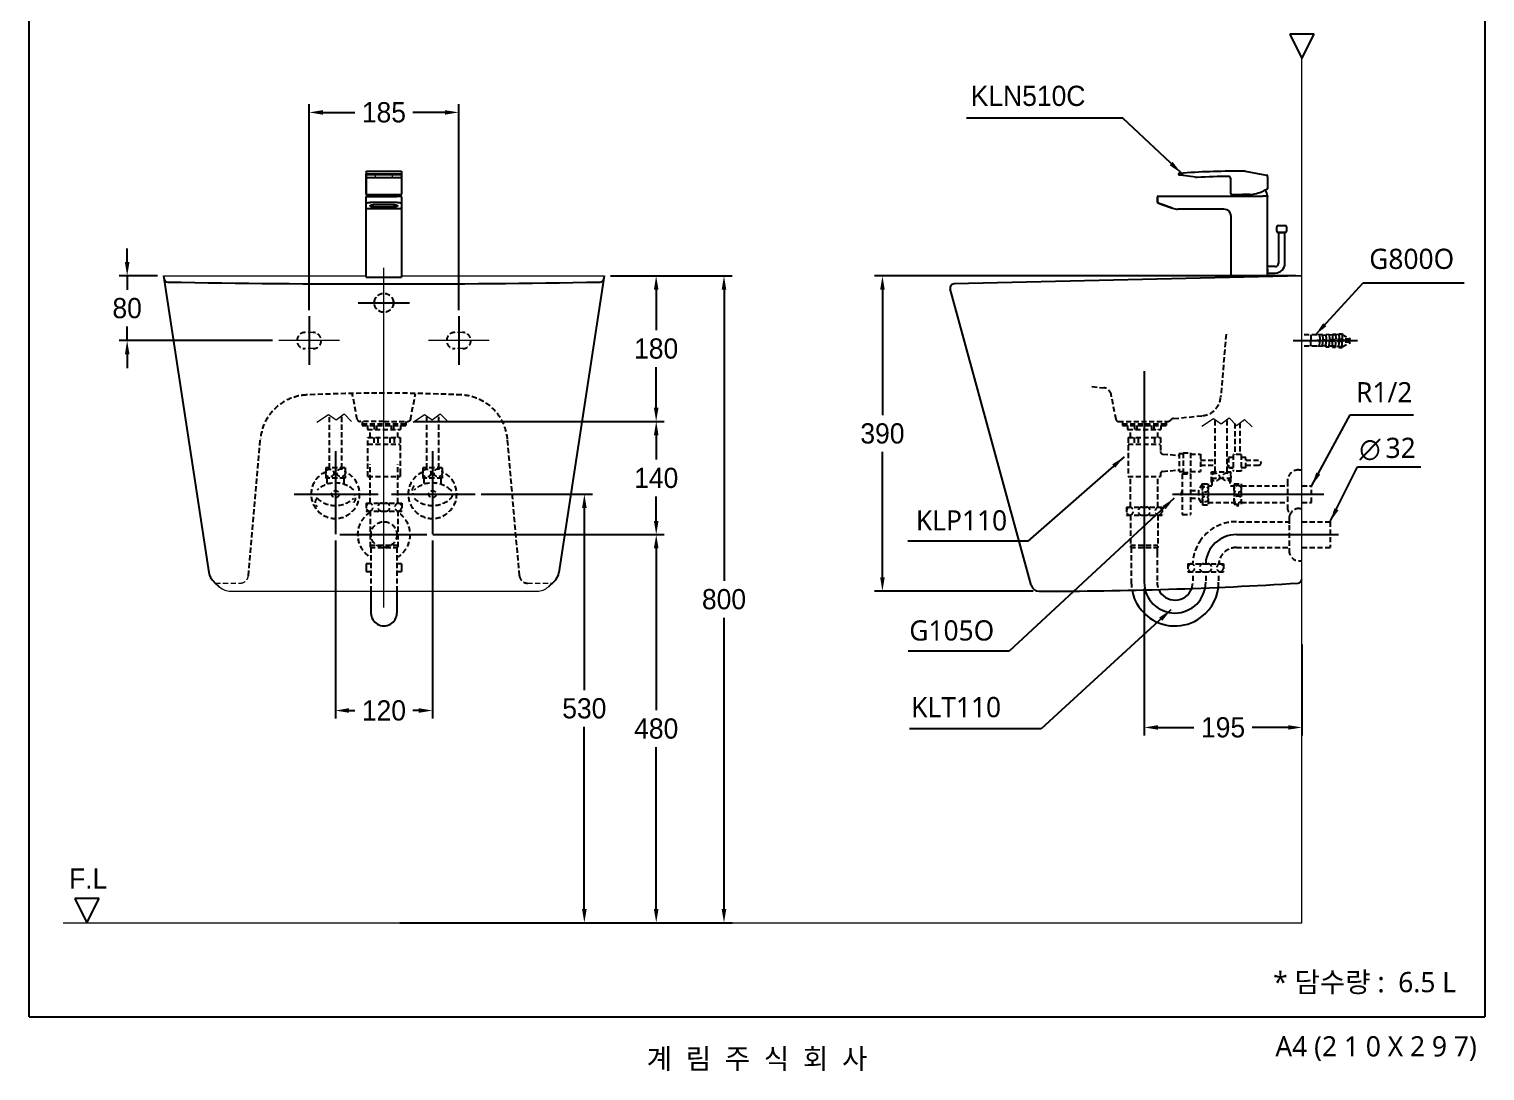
# Model space of a CAD drawing. Header units: millimetres. Extents: x 0 to 1800, y -67 to 2530.
# Drawn here: x 0 to 1800, y -67 to 1222 of the extents above; entities that cross this region are included whole.
import ezdxf
from ezdxf.enums import TextEntityAlignment as Align
from ezdxf.lldxf.tags import DXFTag

# ---------------------------------------------------------------- set-up
doc = ezdxf.new("R2010")
doc.units = ezdxf.units.MM
doc.linetypes.add('DASHED2', pattern=[9.525, 6.35, -3.175])
doc.layers.get('Defpoints').update_dxf_attribs({"color": 1})
for name, color, linetype in [('TEXT', 7, 'Continuous'), ('내부선 및 부속', 4, 'Continuous'), ('도각라인', 7, 'Continuous'), ('외형선', 3, 'Continuous'), ('점선', 6, 'DASHED2'), ('중심선', 1, 'DASHED'), ('치수선', 7, 'Continuous')]:
    doc.layers.add(name, color=color, linetype=linetype)
doc.styles.add('____', font='')
doc.styles.add('맑은고딕_치수', font='malgun.ttf', dxfattribs={"height": 25})
doc.styles.add('맑은고딕_통일', font='malgun.ttf', dxfattribs={"height": 25})
doc.styles.add('타이틀', font='H2GTRM.TTF', dxfattribs={"height": 25})
doc.styles.get('____').set_extended_font_data('굴림')
tags = doc.linetypes.add('DASHDOT', pattern=[70, 31, -13, 13, -13]).pattern_tags.tags
tags[10:11] = [DXFTag(74, 4), DXFTag(75, 0), DXFTag(340, '0'), DXFTag(46, 0.0), DXFTag(50, 0.0), DXFTag(44, 0.0), DXFTag(45, 0.0)]
tags[8:9] = [DXFTag(74, 4), DXFTag(75, 0), DXFTag(340, '0'), DXFTag(46, 0.0), DXFTag(50, 0.0), DXFTag(44, 0.0), DXFTag(45, 0.0)]
tags[6:7] = [DXFTag(74, 4), DXFTag(75, 0), DXFTag(340, '0'), DXFTag(46, 0.0), DXFTag(50, 0.0), DXFTag(44, 0.0), DXFTag(45, 0.0)]
tags[4:5] = [DXFTag(74, 4), DXFTag(75, 0), DXFTag(340, '0'), DXFTag(46, 0.0), DXFTag(50, 0.0), DXFTag(44, 0.0), DXFTag(45, 0.0)]
tags = doc.linetypes.add('DASHED', pattern=[25.72, 12.86, -12.86]).pattern_tags.tags
tags[6:7] = [DXFTag(74, 4), DXFTag(75, 0), DXFTag(340, '0'), DXFTag(46, 0.0), DXFTag(50, 0.0), DXFTag(44, 0.0), DXFTag(45, 0.0)]
tags[4:5] = [DXFTag(74, 4), DXFTag(75, 0), DXFTag(340, '0'), DXFTag(46, 0.0), DXFTag(50, 0.0), DXFTag(44, 0.0), DXFTag(45, 0.0)]
doc.dimstyles.new('MSADIM', dxfattribs={"dimtxt": 33, "dimasz": 17, "dimexe": 10, "dimexo": 7.5, "dimgap": 10, "dimtad": 0, "dimtih": 1, "dimtoh": 1, "dimdec": 0, "dimzin": 1, "dimdsep": 46, "dimtxsty": '____', "dimcen": 11.25, "dimadec": 0, "dimazin": 0, "dimtfac": 1, "dimtdec": 0, "dimtix": 1, "dimtmove": 0, "dimatfit": 3, "dimfxl": 0, "dimtolj": 1, "dimtzin": 1, "dimarcsym": 0})

# ---------------------------------------------------------------- blocks, each defined once
blk = doc.blocks.new('*D4')
at = {"layer": 'Defpoints', "color": 0, "linetype": 'Continuous'}
for p in [(1378.8, 537.4), (1573.8, 468), (1573.8, 357.9)]:
    blk.add_point(p, dxfattribs=at)
at = {"layer": '치수선', "color": 0, "linetype": 'Continuous', "lineweight": -2}
for p, q in [((1378.8, 529.9), (1378.8, 347.9)), ((1573.8, 460.5), (1573.8, 347.9)), ((1395.8, 357.9), (1440.3, 357.9)), ((1556.8, 357.9), (1512.2, 357.9))]:
    blk.add_line(p, q, dxfattribs=at)
at = {"layer": '치수선', "color": 0, "linetype": 'Continuous'}
for points in [[(1395.8, 360.7), (1395.8, 355.1), (1378.8, 357.9)], [(1556.8, 360.7), (1556.8, 355.1), (1573.8, 357.9)]]:
    blk.add_solid(points, dxfattribs=at)
at = {"layer": '치수선', "color": 0, "linetype": 'Continuous', "insert": (1476.3, 357.9), "char_height": 25, "attachment_point": 5, "style": '____'}
blk.add_mtext('\\A1;195', dxfattribs=at)
blk = doc.blocks.new('*D5')
at = {"layer": 'Defpoints', "color": 0, "linetype": 'Continuous'}
for p in [(1573.8, 916.4), (1055.1, 526.4), (1248.8, 526.4)]:
    blk.add_point(p, dxfattribs=at)
at = {"layer": '치수선', "color": 0, "linetype": 'Continuous', "lineweight": -2}
for p, q in [((1566.3, 916.4), (1045.1, 916.4)), ((1055.1, 899.4), (1055.1, 744.2)), ((1055.1, 543.4), (1055.1, 698.6)), ((1241.3, 526.4), (1045.1, 526.4))]:
    blk.add_line(p, q, dxfattribs=at)
at = {"layer": '치수선', "color": 0, "linetype": 'Continuous'}
for points in [[(1052.3, 899.4), (1057.9, 899.4), (1055.1, 916.4)], [(1052.3, 543.4), (1057.9, 543.4), (1055.1, 526.4)]]:
    blk.add_solid(points, dxfattribs=at)
at = {"layer": '치수선', "color": 0, "linetype": 'Continuous', "insert": (1055.1, 721.4), "char_height": 25, "attachment_point": 5, "style": '____'}
blk.add_mtext('\\A1;390', dxfattribs=at)
blk = doc.blocks.new('*D6')
at = {"layer": 'Defpoints', "color": 0, "linetype": 'Continuous'}
for p in [(711.2, 916.4), (468.7, 736.4), (775.3, 736.4)]:
    blk.add_point(p, dxfattribs=at)
at = {"layer": '치수선', "color": 0, "linetype": 'Continuous', "lineweight": -2}
for p, q in [((718.7, 916.4), (785.3, 916.4)), ((775.3, 899.4), (775.3, 849.2)), ((775.3, 753.4), (775.3, 803.5)), ((476.2, 736.4), (785.3, 736.4))]:
    blk.add_line(p, q, dxfattribs=at)
at = {"layer": '치수선', "color": 0, "linetype": 'Continuous'}
for points in [[(772.5, 899.4), (778.2, 899.4), (775.3, 916.4)], [(772.5, 753.4), (778.2, 753.4), (775.3, 736.4)]]:
    blk.add_solid(points, dxfattribs=at)
at = {"layer": '치수선', "color": 0, "linetype": 'Continuous', "insert": (775.3, 826.4), "char_height": 25, "attachment_point": 5, "style": '____'}
blk.add_mtext('\\A1;180', dxfattribs=at)
blk = doc.blocks.new('*D7')
at = {"layer": 'Defpoints', "color": 0, "linetype": 'Continuous'}
for p in [(166.1, 916.4), (121.2, 836.4), (308.6, 836.4)]:
    blk.add_point(p, dxfattribs=at)
at = {"layer": '치수선', "color": 0, "linetype": 'Continuous', "lineweight": -2}
for p, q in [((121.2, 933.4), (121.2, 950.4)), ((158.6, 916.4), (111.2, 916.4)), ((121.2, 916.4), (121.2, 899.2)), ((121.2, 836.4), (121.2, 853.6)), ((301.1, 836.4), (111.2, 836.4)), ((121.2, 819.4), (121.2, 802.4))]:
    blk.add_line(p, q, dxfattribs=at)
at = {"layer": '치수선', "color": 0, "linetype": 'Continuous'}
for points in [[(118.4, 933.4), (124.1, 933.4), (121.2, 916.4)], [(118.4, 819.4), (124.1, 819.4), (121.2, 836.4)]]:
    blk.add_solid(points, dxfattribs=at)
at = {"layer": '치수선', "color": 0, "linetype": 'Continuous', "insert": (121.2, 876.4), "char_height": 25, "attachment_point": 5, "style": '____'}
blk.add_mtext('\\A1;80', dxfattribs=at)
blk = doc.blocks.new('*D8')
at = {"layer": 'Defpoints', "color": 0, "linetype": 'Continuous'}
for p in [(531.2, 1118.6), (346.2, 866.4), (531.2, 866.4)]:
    blk.add_point(p, dxfattribs=at)
at = {"layer": '치수선', "color": 0, "linetype": 'Continuous', "lineweight": -2}
for p, q in [((346.2, 873.9), (346.2, 1128.6)), ((363.2, 1118.6), (402.7, 1118.6)), ((514.2, 1118.6), (474.6, 1118.6)), ((531.2, 873.9), (531.2, 1128.6))]:
    blk.add_line(p, q, dxfattribs=at)
at = {"layer": '치수선', "color": 0, "linetype": 'Continuous'}
for points in [[(363.2, 1121.4), (363.2, 1115.8), (346.2, 1118.6)], [(514.2, 1121.4), (514.2, 1115.8), (531.2, 1118.6)]]:
    blk.add_solid(points, dxfattribs=at)
at = {"layer": '치수선', "color": 0, "linetype": 'Continuous', "insert": (438.7, 1118.6), "char_height": 25, "attachment_point": 5, "style": '____'}
blk.add_mtext('\\A1;185', dxfattribs=at)
blk = doc.blocks.new('*D9')
at = {"layer": 'Defpoints', "color": 0, "linetype": 'Continuous'}
for p in [(775.4, 736.4), (775.4, 736.4), (491.7, 596.4)]:
    blk.add_point(p, dxfattribs=at)
at = {"layer": '치수선', "color": 0, "linetype": 'Continuous', "lineweight": -2}
for p, q in [((782.9, 736.4), (785.4, 736.4)), ((775.4, 719.4), (775.4, 689.2)), ((775.4, 613.4), (775.4, 643.5)), ((499.2, 596.4), (785.4, 596.4))]:
    blk.add_line(p, q, dxfattribs=at)
at = {"layer": '치수선', "color": 0, "linetype": 'Continuous'}
for points in [[(772.5, 719.4), (778.2, 719.4), (775.4, 736.4)], [(772.5, 613.4), (778.2, 613.4), (775.4, 596.4)]]:
    blk.add_solid(points, dxfattribs=at)
at = {"layer": '치수선', "color": 0, "linetype": 'Continuous', "insert": (775.4, 666.4), "char_height": 25, "attachment_point": 5, "style": '____'}
blk.add_mtext('\\A1;140', dxfattribs=at)
blk = doc.blocks.new('*D10')
at = {"layer": 'Defpoints', "color": 0, "linetype": 'Continuous'}
for p in [(378.7, 596.8), (498.7, 596.8), (498.7, 378.8)]:
    blk.add_point(p, dxfattribs=at)
at = {"layer": '치수선', "color": 0, "linetype": 'Continuous', "lineweight": -2}
for p, q in [((378.7, 589.3), (378.7, 368.8)), ((498.7, 589.3), (498.7, 368.8)), ((395.7, 378.8), (402.8, 378.8)), ((481.7, 378.8), (474.6, 378.8))]:
    blk.add_line(p, q, dxfattribs=at)
at = {"layer": '치수선', "color": 0, "linetype": 'Continuous'}
for points in [[(395.7, 381.7), (395.7, 376), (378.7, 378.8)], [(481.7, 381.7), (481.7, 376), (498.7, 378.8)]]:
    blk.add_solid(points, dxfattribs=at)
at = {"layer": '치수선', "color": 0, "linetype": 'Continuous', "insert": (438.7, 378.8), "char_height": 25, "attachment_point": 5, "style": '____'}
blk.add_mtext('\\A1;120', dxfattribs=at)
blk = doc.blocks.new('*D12')
at = {"layer": 'Defpoints', "color": 0, "linetype": 'Continuous'}
for p in [(775.4, 916.4), (450.8, 116.4), (859.2, 116.4)]:
    blk.add_point(p, dxfattribs=at)
at = {"layer": '치수선', "color": 0, "linetype": 'Continuous', "lineweight": -2}
for p, q in [((782.9, 916.4), (869.2, 916.4)), ((859.2, 899.4), (859.2, 539.2)), ((859.2, 133.4), (859.2, 493.6)), ((458.3, 116.4), (869.2, 116.4))]:
    blk.add_line(p, q, dxfattribs=at)
at = {"layer": '치수선', "color": 0, "linetype": 'Continuous'}
for points in [[(856.3, 899.4), (862, 899.4), (859.2, 916.4)], [(856.3, 133.4), (862, 133.4), (859.2, 116.4)]]:
    blk.add_solid(points, dxfattribs=at)
at = {"layer": '치수선', "color": 0, "linetype": 'Continuous', "insert": (859.2, 516.4), "char_height": 25, "attachment_point": 5, "style": '____'}
blk.add_mtext('\\A1;800', dxfattribs=at)
blk = doc.blocks.new('*D13')
at = {"layer": 'Defpoints', "color": 0, "linetype": 'Continuous'}
for p in [(491.7, 596.4), (663.8, 116.4), (775.4, 116.4)]:
    blk.add_point(p, dxfattribs=at)
at = {"layer": '치수선', "color": 0, "linetype": 'Continuous', "lineweight": -2}
for p, q in [((499.2, 596.4), (785.4, 596.4)), ((775.4, 579.4), (775.4, 379.2)), ((775.4, 133.4), (775.4, 333.6)), ((671.3, 116.4), (785.4, 116.4))]:
    blk.add_line(p, q, dxfattribs=at)
at = {"layer": '치수선', "color": 0, "linetype": 'Continuous'}
for points in [[(772.5, 579.4), (778.2, 579.4), (775.4, 596.4)], [(772.5, 133.4), (778.2, 133.4), (775.4, 116.4)]]:
    blk.add_solid(points, dxfattribs=at)
at = {"layer": '치수선', "color": 0, "linetype": 'Continuous', "insert": (775.4, 356.4), "char_height": 25, "attachment_point": 5, "style": '____'}
blk.add_mtext('\\A1;480', dxfattribs=at)
blk = doc.blocks.new('*D11')
at = {"color": 0, "lineweight": -2}
for p, q in [((559, 646.4), (696.5, 646.4)), ((686.5, 629.4), (686.5, 404.2)), ((686.5, 133.4), (686.5, 358.6)), ((671.3, 116.4), (696.5, 116.4))]:
    blk.add_line(p, q, dxfattribs=at)
at = {"color": 0}
for points in [[(683.7, 629.4), (689.4, 629.4), (686.5, 646.4)], [(683.7, 133.4), (689.4, 133.4), (686.5, 116.4)]]:
    blk.add_solid(points, dxfattribs=at)
at = {"layer": 'Defpoints', "color": 0}
for p in [(551.5, 646.4), (663.8, 116.4), (686.5, 116.4)]:
    blk.add_point(p, dxfattribs=at)
at = {"color": 0, "insert": (686.5, 381.4), "char_height": 25, "attachment_point": 5, "style": '____'}
blk.add_mtext('\\A1;530', dxfattribs=at)

msp = doc.modelspace()

# ---------------------------------------------------------------- linework, layer by layer
at = {"layer": '내부선 및 부속', "linetype": 'Continuous'}
for p, q in [((416.6, 1044.7), (416.6, 1042.5)), ((416.6, 1044.7), (416.6, 1044.6)), ((416.6, 1044.6), (416.6, 1040.8)), ((417.6, 1045.8), (459.6, 1045.8)), ((460.6, 1044.8), (460.6, 1042.5)), ((1503.7, 1045.8), (1525.4, 1041.9)), ((416.6, 1041.2), (416.6, 1042.5)), ((416.6, 1039.2), (416.6, 1041.2)), ((416.6, 1040.8), (416.6, 1039.9)), ((416.6, 1017.7), (416.6, 1040.4)), ((416.6, 1040.4), (416.6, 1039.1)), ((416.6, 1038.7), (416.6, 1039.9)), ((416.6, 1039.1), (416.6, 1039.2)), ((416.6, 1038.7), (416.6, 1021.9)), ((417.6, 1038.2), (459.6, 1038.2)), ((454.6, 1042.1), (422.6, 1042.1)), ((422.6, 1042.1), (422.6, 1041.9)), ((422.6, 1041.9), (454.6, 1041.9)), ((428.6, 1041.5), (427.6, 1041.5)), ((427.6, 1041.5), (427.6, 1040.9)), ((427.6, 1040.9), (427.6, 1040.7)), ((427.6, 1040.7), (428.6, 1040.7)), ((428.6, 1040.7), (428.6, 1041.5)), ((428.6, 1040.9), (428.6, 1041.5)), ((428.6, 1040.7), (428.6, 1040.9)), ((448.6, 1041.5), (448.6, 1040.9)), ((449.6, 1041.5), (448.6, 1041.5)), ((448.6, 1040.9), (448.6, 1040.7)), ((448.6, 1040.7), (449.6, 1040.7)), ((449.6, 1040.7), (448.6, 1040.7)), ((449.6, 1040.9), (449.6, 1041.5)), ((449.6, 1040.7), (449.6, 1041.5)), ((449.6, 1040.7), (449.6, 1040.9)), ((449.6, 1040.7), (449.6, 1040.7)), ((454.6, 1041.9), (454.6, 1042.1)), ((459.6, 1038.1), (459.6, 1038.2)), ((460.6, 1042.5), (460.6, 1041.2)), ((460.6, 1041.2), (460.6, 1039.2)), ((460.6, 1040.4), (460.6, 1040.4)), ((460.6, 1040.4), (460.6, 1017.7)), ((460.6, 1039.1), (460.6, 1039.2)), ((1421.3, 1042.1), (1421.3, 1042.3)), ((1421.3, 1042.3), (1421.3, 1042.1)), ((1427.1, 1040.4), (1422.1, 1041.1)), ((1442.2, 1038.4), (1427.1, 1040.4)), ((1485.8, 1017.9), (1485.8, 1036.5)), ((1525.4, 1041.9), (1530.4, 1041.1)), ((1531.3, 1040.1), (1531.3, 1040)), ((1531.3, 1038.9), (1531.3, 1040)), ((1531.3, 1038.9), (1531.3, 1024.5)), ((416.6, 1021.9), (416.6, 1017.7)), ((416.6, 1005.6), (416.6, 1013.7)), ((416.6, 914.7), (416.6, 1013.7)), ((418.1, 1016.7), (417.6, 1016.7)), ((417.6, 1014.7), (422.6, 1014.7)), ((459.2, 1016.7), (418.1, 1016.7)), ((422.6, 1014.7), (454.6, 1014.7)), ((459.6, 1014.7), (454.6, 1014.7)), ((459.6, 1016.7), (459.2, 1016.7)), ((460.6, 1013.7), (460.6, 1005.6)), ((1395, 1007.6), (1395, 1013.9)), ((1395, 1013.9), (1395, 1007.6)), ((1396, 1014.9), (1401, 1014.9)), ((1401, 1014.9), (1525.3, 1014.9)), ((1486.8, 1016.9), (1500.3, 1016.9)), ((1487.3, 1016.9), (1491.7, 1016.9)), ((1502.3, 1016.9), (1500.3, 1016.9)), ((1509.3, 1016.9), (1502.3, 1016.9)), ((1530.3, 1014.9), (1525.3, 1014.9)), ((1530.3, 1014.9), (1531.3, 1014.9)), ((1531.3, 1014.9), (1531.3, 1013.9)), ((1531.3, 915.4), (1531.3, 1013.9)), ((416.6, 1000.9), (416.6, 1005.6)), ((416.6, 999.7), (416.6, 1000.9)), ((416.6, 914.7), (416.6, 999.7)), ((417.6, 999.9), (459.6, 999.9)), ((422.6, 1007.4), (454.6, 1007.4)), ((451.6, 1004.4), (425.6, 1004.4)), ((425.6, 1001.7), (425.6, 1004.4)), ((425.6, 1001.7), (451.6, 1001.7)), ((451.6, 1001.7), (451.6, 1004.4)), ((460.6, 1005.6), (460.6, 1000.9)), ((460.6, 999.7), (460.6, 1000.9)), ((460.6, 999.7), (460.6, 999.7)), ((460.6, 999.7), (460.6, 914.7)), ((1400.7, 1004.9), (1395.7, 1006.7)), ((1395.7, 1006.7), (1400.7, 1004.9)), ((1400.7, 1004.9), (1413.7, 1000.1)), ((1413.7, 1000.1), (1400.7, 1004.9)), ((1401.3, 1004.6), (1408.8, 1001.9)), ((1408.8, 1001.9), (1401.3, 1004.6)), ((1477.3, 998.9), (1420.5, 998.9)), ((1486.3, 914.4), (1486.3, 989.9)), ((1542.7, 971.8), (1542.7, 976.9)), ((1544.7, 978.9), (1552.8, 978.9)), ((1554.7, 977), (1554.7, 971.8)), ((1548.7, 969.9), (1544.6, 969.9)), ((1544.7, 969.9), (1544.7, 931.9)), ((1544.7, 969.9), (1552.7, 969.9)), ((1551, 969.9), (1546.4, 969.9)), ((1552.7, 969.9), (1548.7, 969.9)), ((1552.8, 969.9), (1548.7, 969.9)), ((1552.7, 931.9), (1552.7, 969.9)), ((1531.3, 946.9), (1531.3, 951.9)), ((1531.3, 924.9), (1531.3, 946.9)), ((1540.7, 927.9), (1531.3, 927.9)), ((1531.3, 924.9), (1531.3, 919.9)), ((1531.3, 919.9), (1540.7, 919.9)), ((416.6, 914.7), (460.6, 914.7)), ((422.7, 526.4), (422.7, 499.4)), ((454.7, 526.4), (454.7, 499.4))]:
    msp.add_line(p, q, dxfattribs=at)
for centre, radius, start, end in [((1495, 45.9), 1000, 89.5936, 93.8863), ((1502, 1035.9), 10, 80, 89.5936), ((459.6, 1039.1), 1, 270, 0), ((1422.3, 1042.1), 1, 202.1993, 262.1993), ((1422.3, 1042.1), 1, 202.1993, 262.1993), ((1422.3, 1042.1), 1, 202.1993, 262.1993), ((1422.3, 1042.1), 1, 202.1993, 262.1993), ((1443.6, 1048.3), 10, 262.1993, 272.9349), ((1495, 45.9), 993.6, 90.6538, 92.9349), ((1482.5, 1036.4), 3.34, 2.007, 69.3544), ((417.6, 1017.7), 1, 180, 270), ((417.6, 1013.7), 1, 90, 180), ((417.6, 1013.7), 1, 90, 180), ((446.3, 1009.7), 27.6, 165.1842, 169.4357), ((432, 1009.7), 27.6, 10.5643, 14.8158), ((459.6, 1017.7), 1, 270, 0), ((459.6, 1013.7), 1, 0, 90), ((1396, 1013.9), 1, 90, 180), ((1396, 1013.9), 1, 90, 180), ((1486.8, 1017.9), 1, 180, 270), ((1518.4, 1009.9), 27.6, 165.1842, 169.4357), ((1503.7, 1072.5), 55.8, 275.72, 293.156), ((1504.1, 1009.9), 27.6, 10.5643, 27.3016), ((1420.5, 1018.9), 20, 250, 270), ((1420.5, 1018.9), 20, 250, 270), ((1477.3, 989.9), 9, 0, 90), ((1544.7, 976.9), 2, 90, 180), ((1552.8, 977), 1.92, 0, 90), ((1544.6, 971.8), 1.92, 180, 270), ((1552.8, 971.8), 1.92, 270, 0), ((1540.7, 931.9), 4, 270, 0), ((1540.7, 931.9), 12, 270, 0), ((438.7, 499.4), 16, 180, 210.0001), ((438.7, 499.4), 16, 210.0138, 329.9862), ((438.7, 499.4), 16, 329.9999, 0), ((1416.8, 537.4), 54, 225.2751, 301.5863)]:
    msp.add_arc(centre, radius, start, end, dxfattribs=at)
at = {"layer": '내부선 및 부속'}
for centre, radius, start, end in [((171.6, 913.8), 5, 188.6959, 268.9796), ((438.6, 15906.4), 15000, 268.97959, 271.0207), ((705.8, 913.8), 5, 271.0207, 351.3041), ((1416.8, 537.4), 54, 190.4271, 238.4137), ((1416.8, 537.4), 22, 203.9551, 339.809), ((1416.8, 537.4), 54, 301.5863, 353.337)]:
    msp.add_arc(centre, radius, start, end, dxfattribs=at)
at = {"layer": '내부선 및 부속', "linetype": 'Continuous'}
for points, knots in [([(416.6, 1044.9), (416.7, 1044.9), (416.7, 1045), (416.7, 1045.2), (416.9, 1045.4), (417.1, 1045.6), (417.4, 1045.7), (417.5, 1045.8), (417.6, 1045.8)], [0, 0, 0, 0, 0.097046, 0.215477, 0.366984, 0.6013, 0.806128, 1, 1, 1, 1]), ([(459.6, 1045.8), (459.7, 1045.8), (459.8, 1045.8), (460, 1045.7), (460.2, 1045.6), (460.4, 1045.4), (460.5, 1045.3), (460.6, 1045.1), (460.6, 1045), (460.6, 1044.9), (460.6, 1044.8), (460.6, 1044.8)], [0, 0, 0, 0, 0.020818, 0.239105, 0.419032, 0.574027, 0.708164, 0.821662, 0.913084, 0.980269, 1, 1, 1, 1]), ([(422.6, 1042.1), (422.2, 1042.1), (421.5, 1042.1), (420.7, 1042.1), (420, 1042.2), (419.4, 1042.2), (418.7, 1042.2), (418.1, 1042.2), (417.6, 1042.3), (417.4, 1042.3), (417.3, 1042.3), (417.1, 1042.3), (416.7, 1042.4), (416.6, 1042.4), (416.6, 1042.5)], [0, 0, 0, 0, 0.142857, 0.214286, 0.285714, 0.357143, 0.428571, 0.571429, 0.642857, 0.678571, 0.696429, 0.714286, 0.857143, 1, 1, 1, 1]), ([(416.6, 1041.2), (416.6, 1041.3), (417.1, 1041.5), (418.8, 1041.8), (420.8, 1041.9), (422.2, 1041.9), (422.6, 1041.9)], [0, 0, 0, 0, 0.285714, 0.571429, 0.857143, 1, 1, 1, 1]), ([(460.5, 1042.4), (460.5, 1042.4), (460.4, 1042.4), (460.1, 1042.3), (459.4, 1042.2), (458.6, 1042.2), (457.8, 1042.2), (457.1, 1042.1), (456, 1042.1), (455.1, 1042.1), (454.6, 1042.1)], [0, 0, 0, 0, 0.022938, 0.185782, 0.348626, 0.511469, 0.592891, 0.674313, 0.837156, 1, 1, 1, 1]), ([(454.6, 1041.9), (455.5, 1041.9), (457.3, 1041.9), (459.5, 1041.7), (460.3, 1041.5), (460.5, 1041.4), (460.5, 1041.4)], [0, 0, 0, 0, 0.32589, 0.651781, 0.977671, 1, 1, 1, 1]), ([(1422.2, 1043.3), (1422.1, 1043.3), (1421.8, 1043.2), (1421.6, 1043.1), (1421.4, 1042.9), (1421.3, 1042.6), (1421.3, 1042.4), (1421.3, 1042.3)], [0, 0, 0, 0, 0.285714, 0.428571, 0.571429, 0.785714, 1, 1, 1, 1]), ([(1422.2, 1043.3), (1422.2, 1043.3), (1422.3, 1043.3), (1422.6, 1043.3), (1423, 1043.4), (1423.4, 1043.4), (1424.1, 1043.4), (1425, 1043.5), (1426.1, 1043.6), (1426.8, 1043.6), (1427.2, 1043.6)], [0, 0, 0, 0, 0.142857, 0.285714, 0.357143, 0.428571, 0.571429, 0.714286, 0.857143, 1, 1, 1, 1]), ([(1530.6, 1023.6), (1530.6, 1023.6), (1530.5, 1023.5), (1530.3, 1023.4), (1529.9, 1023.2), (1529.6, 1023), (1529.2, 1022.8), (1528.8, 1022.6), (1528.3, 1022.4), (1527.6, 1022), (1527, 1021.7), (1526.4, 1021.5), (1526.2, 1021.4), (1526.1, 1021.3)], [0, 0, 0, 0, 0.022972, 0.19686, 0.283804, 0.370748, 0.457692, 0.5229, 0.63158, 0.718524, 0.892412, 0.935884, 1, 1, 1, 1]), ([(1530.2, 1023.4), (1530.2, 1023.3), (1530.2, 1023.3), (1530.2, 1023.3), (1530.1, 1023.3), (1530.1, 1023.3), (1530, 1023.2), (1530, 1023.2), (1529.9, 1023.2), (1529.8, 1023.1), (1529.8, 1023.1), (1529.7, 1023.1), (1529.7, 1023.1), (1529.6, 1023), (1529.6, 1023), (1529.5, 1022.9), (1529.4, 1022.9), (1529.2, 1022.8), (1529.2, 1022.8), (1529, 1022.7), (1528.9, 1022.6), (1528.8, 1022.6), (1528.7, 1022.6), (1528.7, 1022.5), (1528.7, 1022.5), (1528.7, 1022.5)], [0, 0, 0, 0, 0.147203, 0.147203, 0.295653, 0.295653, 0.37051, 0.37051, 0.483564, 0.483564, 0.521467, 0.521467, 0.597561, 0.597561, 0.635788, 0.635788, 0.751471, 0.751471, 0.829397, 0.829397, 0.947331, 0.947331, 0.986892, 0.986892, 1, 1, 1, 1]), ([(1531.1, 1024.4), (1531.1, 1024.4), (1531.1, 1024.2), (1531, 1023.9), (1530.9, 1023.7), (1530.7, 1023.6), (1530.6, 1023.6)], [0, 0, 0, 0, 0.250001, 0.499999, 0.749998, 1, 1, 1, 1]), ([(1531.1, 1024.4), (1531.2, 1024.4), (1531.2, 1024.5), (1531.3, 1024.5), (1531.3, 1024.5)], [0, 0, 0, 0, 0.15708, 1, 1, 1, 1]), ([(416.6, 1005.6), (416.6, 1005.9), (417.1, 1006.4), (418.8, 1007.1), (420.8, 1007.4), (422.2, 1007.4), (422.6, 1007.4)], [0, 0, 0, 0, 0.285714, 0.571429, 0.857143, 1, 1, 1, 1]), ([(416.6, 999.7), (416.6, 999.7), (416.6, 999.7), (416.6, 999.6), (416.7, 999.5), (416.7, 999.4)], [0, 0, 0, 0, 0.003909, 0.003909, 1, 1, 1, 1]), ([(454.6, 1007.4), (455.5, 1007.4), (457.3, 1007.3), (459.5, 1006.8), (460.3, 1006.3), (460.5, 1006), (460.5, 1006)], [0, 0, 0, 0, 0.326484, 0.652968, 0.979452, 1, 1, 1, 1]), ([(460.6, 999.5), (460.6, 999.5), (460.6, 999.5), (460.6, 999.5), (460.6, 999.5)], [0, 0, 0, 0, 0.705199, 1, 1, 1, 1]), ([(1395, 1007.6), (1395, 1007.5), (1395.1, 1007.4), (1395.1, 1007.1), (1395.3, 1007), (1395.4, 1006.8), (1395.6, 1006.7), (1395.7, 1006.7)], [0, 0, 0, 0, 0.214286, 0.428571, 0.571429, 0.714286, 1, 1, 1, 1])]:
    msp.add_open_spline(points, degree=3, knots=knots, dxfattribs=at)
for points in [[(417.6, 1038.2), (416.6, 1038.2), (416.6, 1039.2)], [(460.6, 1039.2), (460.6, 1038.2), (459.6, 1038.2)], [(417.6, 999.9), (416.6, 999.9), (416.6, 1000.9)], [(460.6, 1000.9), (460.6, 999.9), (459.6, 999.9)]]:
    msp.add_rational_spline(points, [1, 0.707106769085, 1], degree=2, dxfattribs=at)
for points, degree in [([(460.2, 1038.3), (460.2, 1038.2), (460.2, 1038.1), (460.1, 1038)], 3), ([(460.1, 1038.2), (460.1, 1038.2), (460.1, 1038.1), (460.1, 1038)], 3), ([(460.6, 1042.7), (460.6, 1042.5), (460.5, 1042.4)], 2), ([(460.6, 1042.5), (460.6, 1042.4), (460.6, 1042.4), (460.5, 1042.4)], 3), ([(460.5, 1041.4), (460.6, 1041.2), (460.6, 1041)], 2), ([(460.5, 1041.4), (460.6, 1041.3), (460.6, 1041.3), (460.6, 1041.2)], 3), ([(460.6, 1042.7), (460.6, 1042.6), (460.6, 1042.5), (460.6, 1042.5)], 3), ([(460.6, 1041.2), (460.6, 1041.2), (460.6, 1041.1), (460.6, 1041)], 3), ([(1422.2, 1043.3), (1421.7, 1043.3), (1421.3, 1042.8), (1421.3, 1042.3)], 3), ([(1421.3, 1042.1), (1421.3, 1041.6), (1421.7, 1041.2), (1422.1, 1041.1)], 3), ([(1421.9, 1043.2), (1422, 1043.3), (1422, 1043.3), (1422, 1043.3)], 3), ([(1422.3, 1043.3), (1422.3, 1043.3), (1422.4, 1043.3), (1422.4, 1043.3)], 3), ([(1525.4, 1041.9), (1525.4, 1041.9), (1525.4, 1041.9), (1525.4, 1041.9)], 3), ([(1531.3, 1040.1), (1531.3, 1040.5), (1530.9, 1041), (1530.4, 1041.1)], 3), ([(1526.1, 1021.3), (1525.9, 1021.2), (1525.7, 1021.2)], 2), ([(1525.7, 1021.1), (1525.7, 1021.1), (1525.7, 1021.1), (1525.7, 1021.2)], 3), ([(460.5, 1006), (460.6, 1005.9), (460.6, 1005.7), (460.6, 1005.6)], 3), ([(460.5, 1006), (460.6, 1005.7), (460.6, 1005.4)], 2), ([(460.6, 1005.6), (460.6, 1005.6), (460.6, 1005.5), (460.6, 1005.4)], 3), ([(1395, 1007.6), (1395, 1007.2), (1395.3, 1006.8), (1395.7, 1006.7)], 3)]:
    msp.add_open_spline(points, degree=degree, dxfattribs=at)
for points in [[(425.6, 1001.7), (421.6, 1001.7), (421.6, 1003.1), (421.6, 1004.4), (425.6, 1004.4)], [(451.6, 1004.4), (455.6, 1004.4), (455.6, 1003.1), (455.6, 1001.7), (451.6, 1001.7)]]:
    msp.add_rational_spline(points, [1, 0.707106769085, 1, 0.707106769085, 1], degree=2, knots=[0, 0, 0, 0.5, 0.5, 1, 1, 1], dxfattribs=at)
at = {"layer": '도각라인'}
for p, q in [((0, 0), (0, 2530)), ((1800, 2530), (1800, 0)), ((0, 0), (1800, 0))]:
    msp.add_line(p, q, dxfattribs=at)
at = {"layer": '외형선', "linetype": 'Continuous'}
for p, q in [((1588.8, 1215.4), (1558.8, 1215.4)), ((1558.8, 1215.4), (1573.8, 1185.4)), ((1573.8, 1185.4), (1588.8, 1215.4)), ((86.5, 146.4), (56.5, 146.4)), ((56.5, 146.4), (71.5, 116.4)), ((71.5, 116.4), (86.5, 146.4))]:
    msp.add_line(p, q, dxfattribs=at)
at = {"layer": '외형선', "linetype": 'Continuous', "lineweight": 18}
for p, q in [((1573.8, 116.4), (1573.8, 1185.4)), ((249, 526.4), (628.3, 526.4))]:
    msp.add_line(p, q, dxfattribs=at)
at = {"layer": '외형선', "lineweight": 18}
for p, q in [((166.1, 916.4), (416.6, 916.4)), ((460.6, 916.4), (711.2, 916.4)), ((42.1, 116.4), (1573.8, 116.4))]:
    msp.add_line(p, q, dxfattribs=at)
at = {"layer": '외형선'}
for p, q in [((166.1, 916.4), (222.2, 549.6)), ((711.2, 916.4), (655.1, 549.7)), ((1239.1, 533.7), (1138.9, 900.2)), ((1573.8, 916.4), (1143.7, 906.5)), ((228.6, 537.8), (235.6, 531.5)), ((648.8, 537.9), (641.7, 531.5))]:
    msp.add_line(p, q, dxfattribs=at)
for centre, radius, start, end in [((1143.8, 901.5), 5, 91.3169, 195.2902), ((242, 552.7), 20, 188.6959, 227.9579), ((635.4, 552.7), 20, 312.0421, 351.3041), ((1568.8, 541.4), 5, 273.6264, 0), ((1248.8, 536.4), 10, 195.2902, 270.0362), ((1252.8, 5526.4), 5000, 269.9534, 273.6264)]:
    msp.add_arc(centre, radius, start, end, dxfattribs=at)
at = {"layer": '외형선', "lineweight": 18}
for centre, start, end in [((249, 546.4), 227.9579, 270), ((628.3, 546.4), 270, 312.0421)]:
    msp.add_arc(centre, 20, start, end, dxfattribs=at)
at = {"layer": '점선', "lineweight": 18}
for p, q in [((351.2, 846.4), (341.2, 846.4)), ((536.2, 846.4), (526.2, 846.4)), ((351.2, 826.4), (341.2, 826.4)), ((536.2, 826.4), (526.2, 826.4)), ((230.2, 536.4), (261.1, 536.4)), ((616.2, 536.4), (647.1, 536.4))]:
    msp.add_line(p, q, dxfattribs=at)
at = {"layer": '점선'}
for p, q in [((1480, 844.2), (1473.3, 766.2)), ((1592.4, 843.4), (1573.8, 843.4)), ((1592.4, 829.4), (1573.8, 829.4)), ((1584.8, 843.4), (1584.8, 836.4)), ((1584.8, 829.4), (1584.8, 836.4)), ((1599.4, 843.8), (1592.4, 843.4)), ((1599.4, 829), (1592.4, 829.4)), ((1633.7, 838.5), (1592.6, 836.4)), ((1633.7, 834.2), (1592.6, 836.4)), ((1595.4, 843.5), (1595.8, 836.6)), ((1595.4, 829.2), (1595.8, 836.2)), ((1623.4, 844), (1595.5, 842.5)), ((1623.4, 828.8), (1595.5, 830.2)), ((1599.4, 843.8), (1599.8, 836.8)), ((1599.4, 829), (1599.8, 836)), ((1603.4, 844), (1607.4, 844.2)), ((1603.4, 844), (1603.8, 837)), ((1603.4, 828.8), (1603.8, 835.8)), ((1603.4, 828.8), (1607.4, 828.6)), ((1607.4, 844.2), (1607.8, 837.2)), ((1607.4, 828.6), (1607.8, 835.6)), ((1611.4, 844.4), (1615.4, 844.6)), ((1611.4, 844.4), (1611.7, 837.4)), ((1611.4, 828.4), (1611.7, 835.4)), ((1611.4, 828.4), (1615.4, 828.2)), ((1615.4, 844.6), (1615.7, 837.6)), ((1615.4, 828.2), (1615.7, 835.2)), ((1619.4, 844.8), (1623.4, 845)), ((1619.4, 844.8), (1619.7, 837.8)), ((1619.4, 828), (1619.7, 835)), ((1626.8, 836.4), (1621.7, 837.9)), ((1626.8, 836.4), (1621.7, 834.9)), ((1623.4, 845), (1623.7, 838)), ((1623.4, 844), (1633.7, 838.5)), ((1623.4, 827.8), (1623.7, 834.8)), ((1623.4, 828.8), (1633.7, 834.2)), ((1619.4, 828), (1623.4, 827.8)), ((1314.1, 779.6), (1329.2, 777.9)), ((405.7, 738.8), (399.6, 771)), ((471.6, 738.8), (477.8, 771)), ((1343.9, 738.8), (1337.9, 769.9)), ((371.2, 741.8), (371.2, 679.1)), ((386.2, 742), (386.2, 679.1)), ((491.2, 741.8), (491.2, 679.1)), ((506.2, 742), (506.2, 679.1)), ((1415.2, 740), (1450.8, 743.5)), ((1466.3, 674.1), (1466.3, 738.7)), ((1481.3, 674.1), (1481.3, 738.7)), ((438.7, 736.4), (408.7, 736.4)), ((411.7, 736.4), (411.7, 731.4)), ((411.7, 733.4), (465.7, 733.4)), ((411.7, 731.4), (465.7, 731.4)), ((418.2, 731.4), (418.2, 726.4)), ((418.2, 726.4), (459.2, 726.4)), ((421.7, 716.4), (421.7, 726.4)), ((426.7, 731.4), (426.7, 726.4)), ((429.7, 731.4), (429.7, 726.4)), ((438.7, 736.4), (468.7, 736.4)), ((447.7, 731.4), (447.7, 726.4)), ((450.7, 731.4), (450.7, 726.4)), ((455.7, 716.4), (455.7, 726.4)), ((459.2, 731.4), (459.2, 726.4)), ((465.7, 736.4), (465.7, 731.4)), ((1346.8, 736.4), (1408.8, 736.4)), ((1351.8, 736.4), (1351.8, 731.4)), ((1351.8, 733.4), (1405.8, 733.4)), ((1351.8, 731.4), (1405.8, 731.4)), ((1358.3, 731.4), (1358.3, 726.4)), ((1358.3, 726.4), (1399.3, 726.4)), ((1361.8, 716.4), (1361.8, 726.4)), ((1366.8, 731.4), (1366.8, 726.4)), ((1369.8, 731.4), (1369.8, 726.4)), ((1387.8, 731.4), (1387.8, 726.4)), ((1390.8, 731.4), (1390.8, 726.4)), ((1395.8, 716.4), (1395.8, 726.4)), ((1399.3, 731.4), (1399.3, 726.4)), ((1405.8, 736.4), (1405.8, 731.4)), ((1490.8, 733.8), (1490.8, 695.4)), ((1496.8, 734.3), (1496.8, 695.4)), ((271.1, 545.5), (285.9, 714.4)), ((418.7, 716.4), (458.7, 716.4)), ((418.7, 668.4), (418.7, 716.4)), ((418.7, 708.4), (458.7, 708.4)), ((426.2, 716.4), (426.2, 708.4)), ((431.2, 716.4), (431.2, 708.4)), ((446.2, 716.4), (446.2, 708.4)), ((451.2, 716.4), (451.2, 708.4)), ((458.7, 716.4), (458.7, 671.6)), ((606.3, 545.5), (591.5, 714.4)), ((1358.8, 716.4), (1358.8, 668.4)), ((1358.8, 716.4), (1398.8, 716.4)), ((1358.8, 708.4), (1398.8, 708.4)), ((1366.3, 716.4), (1366.3, 708.4)), ((1371.3, 716.4), (1371.3, 708.4)), ((1391.3, 716.4), (1391.3, 708.4)), ((1398.8, 716.4), (1398.8, 699.1)), ((1401.5, 696.1), (1421.8, 694.4)), ((1421.8, 696.9), (1426.8, 696.9)), ((1421.8, 696.9), (1421.8, 674.6)), ((1426.8, 697.4), (1435.8, 697.4)), ((1426.8, 697.4), (1426.8, 673.4)), ((1435.8, 697.4), (1435.8, 673.4)), ((1435.8, 696.1), (1448.3, 696.1)), ((1448.3, 696.1), (1448.3, 674.6)), ((1448.3, 688.4), (1466.3, 688.4)), ((1481.3, 688.4), (1482.8, 688.4)), ((1488.8, 691.9), (1482.8, 691.9)), ((1482.8, 691.9), (1482.8, 678.9)), ((1498.8, 695.4), (1488.8, 695.4)), ((1488.8, 695.4), (1488.8, 674.9)), ((1498.8, 695.4), (1498.8, 674.9)), ((1504.3, 691.9), (1498.8, 691.9)), ((1504.3, 678.9), (1504.3, 691.9)), ((1504.3, 688.4), (1520.3, 688.4)), ((366.7, 679.1), (366.7, 666.1)), ((390.7, 679.1), (366.7, 679.1)), ((390.7, 666.1), (366.7, 666.1)), ((368.2, 666.1), (368.2, 658.7)), ((389.2, 666.1), (389.2, 658.7)), ((390.7, 679.1), (390.7, 666.1)), ((418.7, 668.4), (458.7, 668.4)), ((421.7, 635.4), (421.7, 683.4)), ((455.7, 635.4), (455.7, 683.4)), ((458.7, 671.6), (458.7, 668.4)), ((486.7, 679.1), (486.7, 666.1)), ((510.7, 679.1), (486.7, 679.1)), ((510.7, 666.1), (486.7, 666.1)), ((488.2, 666.1), (488.2, 658.7)), ((509.2, 666.1), (509.2, 658.7)), ((510.7, 679.1), (510.7, 666.1)), ((1358.8, 668.4), (1398.8, 668.4)), ((1361.8, 630.4), (1361.8, 668.4)), ((1395.8, 630.4), (1395.8, 668.4)), ((1398.8, 671.6), (1398.8, 668.4)), ((1401.5, 674.6), (1420.8, 676.3)), ((1421.8, 674.6), (1426.8, 674.6)), ((1425.8, 671.4), (1425.8, 621.4)), ((1425.8, 671.4), (1435.8, 671.4)), ((1426.8, 673.4), (1435.8, 673.4)), ((1435.8, 674.6), (1448.3, 674.6)), ((1435.8, 671.4), (1435.8, 621.4)), ((1448.3, 682.4), (1466.3, 682.4)), ((1461.8, 674.1), (1485.8, 674.1)), ((1461.8, 661.1), (1461.8, 674.1)), ((1461.8, 666.1), (1485.8, 666.1)), ((1462.3, 656.6), (1463.8, 666.1)), ((1481.3, 682.4), (1482.8, 682.4)), ((1488.8, 678.9), (1482.8, 678.9)), ((1483.8, 666.1), (1485.3, 656.6)), ((1484.8, 678.9), (1488.8, 678.9)), ((1485.8, 661.1), (1485.8, 674.1)), ((1498.8, 674.9), (1488.8, 674.9)), ((1504.3, 678.9), (1498.8, 678.9)), ((1504.3, 682.4), (1520.3, 682.4)), ((1569.8, 676.4), (1573.8, 676.4)), ((1435.8, 651.1), (1445.8, 651.1)), ((1450.8, 659.4), (1445.8, 651.1)), ((1445.8, 651.1), (1445.8, 641.6)), ((1450.8, 659.4), (1457.8, 659.4)), ((1450.8, 659.4), (1450.8, 633.4)), ((1457.8, 659.4), (1457.8, 633.4)), ((1457.8, 656.6), (1462.3, 656.6)), ((1485.3, 656.6), (1489.8, 656.6)), ((1489.8, 659.4), (1489.8, 633.9)), ((1489.8, 659.4), (1498.8, 659.4)), ((1498.8, 659.4), (1498.8, 633.9)), ((1498.8, 656.6), (1555.8, 656.6)), ((1555.8, 662.4), (1555.8, 630.4)), ((1573.8, 656.6), (1585.8, 656.6)), ((1585.8, 636.1), (1585.8, 656.6)), ((416.7, 635.4), (460.7, 635.4)), ((416.7, 635.4), (416.7, 625.4)), ((460.7, 635.4), (460.7, 625.4)), ((1356.8, 630.4), (1400.8, 630.4)), ((1356.8, 630.4), (1356.8, 620.4)), ((1400.8, 630.4), (1400.8, 620.4)), ((1435.8, 641.6), (1445.8, 641.6)), ((1445.8, 641.6), (1450.8, 633.4)), ((1450.8, 633.4), (1457.8, 633.4)), ((1457.8, 636.1), (1489.8, 636.1)), ((1489.8, 633.9), (1498.8, 633.9)), ((1492.7, 632.4), (1495.9, 632.4)), ((1498.8, 636.1), (1555.8, 636.1)), ((1573.8, 636.1), (1585.8, 636.1)), ((416.7, 625.4), (460.7, 625.4)), ((421.7, 625.4), (421.7, 580.4)), ((455.7, 625.4), (455.7, 580.4)), ((1356.8, 620.4), (1400.8, 620.4)), ((1361.8, 620.4), (1361.8, 580.4)), ((1395.8, 620.4), (1395.8, 580.4)), ((1425.8, 621.4), (1435.8, 621.4)), ((1495.9, 612.4), (1557.8, 612.4)), ((1557.8, 615.9), (1557.8, 608.1)), ((1570.8, 628.9), (1573.8, 628.9)), ((1573.8, 612.4), (1608.8, 612.4)), ((1608.8, 612.4), (1608.8, 580.4)), ((1557.8, 608.1), (1557.8, 576.9)), ((421.7, 583.4), (455.7, 583.4)), ((421.7, 580.4), (455.7, 580.4)), ((422.7, 580.4), (422.7, 526.4)), ((454.7, 580.4), (454.7, 526.4)), ((1361.8, 583.4), (1395.8, 583.4)), ((1361.8, 580.4), (1395.8, 580.4)), ((1362.8, 580.4), (1362.8, 537.4)), ((1394.8, 580.4), (1394.8, 574.5)), ((1492.7, 580.4), (1557.8, 580.4)), ((1573.8, 580.4), (1608.8, 580.4)), ((422.7, 560.4), (416.9, 560.4)), ((416.9, 560.4), (416.9, 557.1)), ((460.4, 560.4), (454.7, 560.4)), ((460.4, 560.4), (460.4, 557.1)), ((1394.8, 574.5), (1394.8, 537.4)), ((1432.8, 560.4), (1476.8, 560.4)), ((1432.8, 560.4), (1432.8, 550.4)), ((1438.8, 560.4), (1438.8, 561.5)), ((1476.8, 560.4), (1476.8, 550.4)), ((1570.8, 563.9), (1573.8, 563.9)), ((416.9, 557.1), (416.9, 550.4)), ((422.7, 550.4), (416.9, 550.4)), ((460.4, 550.4), (454.7, 550.4)), ((460.4, 557.1), (460.4, 550.4)), ((1432.8, 550.4), (1476.8, 550.4)), ((1438.8, 545.4), (1438.8, 537.4)), ((1454.8, 545.4), (1454.8, 537.4)), ((1470.8, 545.4), (1470.8, 537.4))]:
    msp.add_line(p, q, dxfattribs=at)
at = {"layer": '점선', "flags": 128}
for points in [[(471.6, 738.8, -0.3599), (468.7, 736.4)], [(1411.4, 737.9, -0.264268), (1408.8, 736.4)]]:
    msp.add_lwpolyline(points, format="xyb", dxfattribs=at)
at = {"layer": '점선'}
for centre, radius in [((438.6, 883.1), 11.8), ((438.7, 883.1), 11.8), ((371.7, 672.5), 5), ((385.7, 672.8), 5), ((491.7, 672.5), 5), ((505.7, 672.8), 5), ((1466.8, 667.5), 5), ((1480.8, 667.8), 5), ((378.7, 646.4), 4.5), ((498.7, 646.4), 4.5), ((1454.3, 652.4), 3.5), ((1494.3, 652.9), 4.5), ((1454.3, 640.4), 3.5), ((1494.3, 639.9), 4.5), ((438.7, 596.4), 16)]:
    msp.add_circle(centre, radius, dxfattribs=at)
for centre, radius, start, end in [((341.2, 836.4), 10, 90, 270), ((351.2, 836.4), 10, 270, 90), ((526.2, 836.4), 10, 90, 270), ((536.2, 836.4), 10, 270, 90), ((1328.1, 768), 10, 10.8241, 83.7606), ((345.7, 709.2), 60, 92.7495, 174.9988), ((438.7, -1228.6), 2000, 87.2528, 92.7495), ((531.7, 709.2), 60, 5.0012, 87.2528), ((1448.4, 768.3), 25, 275.4909, 355.065), ((408.7, 739.4), 3, 190.8241, 269.9992), ((1346.8, 739.4), 3, 190.8241, 270), ((1415.5, 735.1), 5, 93.6741, 147.2141), ((1401.8, 699.1), 3, 180, 265.0303), ((1520.3, 685.4), 3, 270.0017, 90), ((378.7, 646.4), 30, 113.5783, 66.4219), ((498.7, 646.4), 30, 113.5781, 66.4217), ((1401.8, 671.6), 3, 94.9697, 180), ((1569.8, 662.4), 14, 90, 180), ((378.7, 626.7), 33.6, 47.499, 132.501), ((480.7, 651.4), 7, 132.501, 227.499), ((498.7, 626.7), 33.6, 47.499, 132.501), ((516.7, 646.4), 7, 312.501, 47.499), ((1432.2, 646.4), 7.84, 144.9654, 215.0346), ((360.7, 636.4), 7, 132.501, 227.499), ((378.7, 666), 33.6, 227.499, 312.501), ((396.7, 641.4), 7, 312.501, 47.499), ((421.7, 630.4), 5, 98.6269, 261.3731), ((420.2, 630.4), 5, 278.6269, 81.3731), ((436.2, 630.4), 5, 90, 270), ((441.2, 630.4), 5, 270, 90), ((457.2, 630.4), 5, 98.6269, 261.3731), ((455.7, 630.4), 5, 278.6269, 81.3731), ((498.7, 666), 33.6, 227.499, 312.501), ((1361.8, 625.4), 5, 98.6269, 261.3731), ((1360.3, 625.4), 5, 278.6269, 81.3731), ((1376.3, 625.4), 5, 90, 270), ((1381.3, 625.4), 5, 270, 90), ((1397.3, 625.4), 5, 98.6269, 261.3731), ((1395.8, 625.4), 5, 278.6269, 81.3731), ((1569.8, 630.4), 14, 180, 219.7787), ((438.7, 596.4), 32.5, 121.5389, 240.5076), ((438.7, 596.4), 32.5, 299.4924, 58.4611), ((1492.7, 558.4), 54, 90, 143.5957), ((1570.8, 615.9), 13, 151.0268, 180), ((1570.8, 615.9), 13, 90, 151.0268), ((1492.7, 558.4), 54, 143.5957, 176.6714), ((1492.7, 558.4), 22, 90, 174.7841), ((1570.8, 576.9), 13, 180.0012, 270), ((1437.8, 555.4), 5, 98.6269, 261.3731), ((1436.3, 555.4), 5, 278.6269, 81.3731), ((1452.3, 555.4), 5, 90, 270), ((1457.3, 555.4), 5, 270, 90), ((1473.3, 555.4), 5, 98.6269, 261.3731), ((1471.8, 555.4), 5, 278.6269, 81.3731), ((616.2, 546.4), 10, 185.0012, 270), ((1416.8, 537.4), 54, 180, 190.4271), ((1416.8, 537.4), 22, 180, 203.9551), ((1416.8, 537.4), 22, 339.809, 0), ((1416.8, 537.4), 54, 353.337, 0)]:
    msp.add_arc(centre, radius, start, end, dxfattribs=at)
at = {"layer": '점선', "lineweight": 18}
msp.add_arc((261.1, 546.4), 10, 270, 354.9988, dxfattribs=at)
at = {"layer": '중심선', "lineweight": 18}
for p, q in [((438.6, 506.4), (438.6, 926.4)), ((383.7, 836.4), (308.7, 836.4)), ((568.7, 836.4), (493.7, 836.4)), ((355.8, 735.6), (370, 744.9)), ((370, 744.9), (379.5, 738.5)), ((379.5, 738.5), (389.4, 745.8)), ((389.4, 745.8), (398.6, 736.5)), ((474.8, 735.6), (489, 744.9)), ((489, 744.9), (498.5, 738.5)), ((498.5, 738.5), (508.4, 745.8)), ((508.4, 745.8), (517.6, 736.5)), ((1450.2, 730.6), (1464.5, 739.9)), ((1464.5, 739.9), (1474, 733.5)), ((1474, 733.5), (1483.8, 740.8)), ((1483.8, 740.8), (1493, 731.5)), ((1493, 731.5), (1502.9, 738.8)), ((1502.9, 738.8), (1512.1, 729.6))]:
    msp.add_line(p, q, dxfattribs=at)
at = {"layer": '중심선'}
for p, q in [((406.9, 883.1), (470.4, 883.1)), ((406.9, 883.1), (470.4, 883.1)), ((346.2, 866.4), (346.2, 806.4)), ((531.2, 866.4), (531.2, 806.4)), ((1562.8, 836.4), (1642.5, 836.4)), ((1378.8, 798.5), (1378.8, 537.4)), ((1413.7, 646.4), (1600.8, 646.4)), ((1492.7, 596.4), (1618.8, 596.4))]:
    msp.add_line(p, q, dxfattribs=at)
at = {"layer": '중심선', "linetype": 'DASHDOT'}
for p, q in [((378.7, 699.8), (378.7, 596.8)), ((498.7, 699.8), (498.7, 596.8)), ((327.9, 646.4), (431.5, 646.4)), ((447.9, 646.4), (551.5, 646.4)), ((384, 596.4), (491.7, 596.4))]:
    msp.add_line(p, q, dxfattribs=at)
at = {"layer": '중심선'}
for centre, start, end in [((1492.7, 558.4), 90, 176.6714), ((1416.8, 537.4), 180.0007, 0)]:
    msp.add_arc(centre, 38, start, end, dxfattribs=at)

# ---------------------------------------------------------------- texts
at = {"layer": 'TEXT', "style": '타이틀'}
msp.add_text('F.L', height=25, dxfattribs=at).set_placement((73, 171), align=Align.MIDDLE)
at = {"layer": 'TEXT', "style": '맑은고딕_통일'}
for s, p in [('* 담수량 :  6.5 L', (1651.3, 42.9)), ('계  림  주  식  회  사', (900, -51.7))]:
    msp.add_text(s, height=25, dxfattribs=at).set_placement(p, align=Align.MIDDLE_CENTER)
msp.add_text('A4 (2 1 0 X 2 9 7)', height=25, dxfattribs=at).set_placement((1790, -36.5), align=Align.MIDDLE_RIGHT)
at = {"layer": 'TEXT', "insert": (1164.3, 1151.6), "char_height": 25, "width": 380.447, "attachment_point": 1, "line_spacing_factor": 0.963855, "style": '타이틀'}
msp.add_mtext('\\A1;KLN510C', dxfattribs=at)
at = {"layer": '치수선', "style": '맑은고딕_치수'}
for s, p in [('∅', (1644.8, 689.7)), ('32', (1677.2, 691.2))]:
    msp.add_text(s, height=25, dxfattribs=at).set_placement(p)
at = {"layer": '치수선', "char_height": 25, "width": 380.447, "attachment_point": 1, "line_spacing_factor": 0.963855, "style": '맑은고딕_치수'}
for s, insert in [('\\A1;G800O', (1657, 950)), ('\\A1;R1/2', (1640.7, 785)), ('\\A1;KLP110', (1096.5, 626.5)), ('\\A1;G105O', (1088.3, 490.4)), ('\\A1;KLT110', (1090.6, 395.6))]:
    msp.add_mtext(s, dxfattribs=dict(at, insert=insert))

# ---------------------------------------------------------------- dimensions: what is measured, and where the dimension line sits
dim = msp.add_linear_dim(base=(686.5, 116.4), p1=(551.5, 646.4), p2=(663.8, 116.4), angle=90, dimstyle='MSADIM', override={"dimtxt": 25, "dimtofl": 0})
dim.commit()
dim.dimension.update_dxf_attribs({"geometry": '*D11', "text_midpoint": (686.5, 381.4)})
at = {"layer": '치수선', "linetype": 'Continuous'}
for base, p1, p2, picture, middle in [((531.2, 1118.6), (346.2, 866.4), (531.2, 866.4), '*D8', (438.7, 1118.6)), ((1573.8, 357.9), (1378.8, 537.4), (1573.8, 468), '*D4', (1476.3, 357.9))]:
    dim = msp.add_linear_dim(base=base, p1=p1, p2=p2, dimstyle='MSADIM', override={"dimtxt": 25}, dxfattribs=at)
    dim.commit()
    dim.dimension.update_dxf_attribs({"geometry": picture, "text_midpoint": middle})
for base, p1, p2, picture, middle in [((121.2, 836.4), (166.1, 916.4), (308.6, 836.4), '*D7', (121.2, 876.4)), ((859.2, 116.4), (775.4, 916.4), (450.8, 116.4), '*D12', (859.2, 516.4)), ((775.3, 736.4), (711.2, 916.4), (468.7, 736.4), '*D6', (775.3, 826.4)), ((1055.1, 526.4), (1573.8, 916.4), (1248.8, 526.4), '*D5', (1055.1, 721.4)), ((775.4, 736.4), (491.7, 596.4), (775.4, 736.4), '*D9', (775.4, 666.4)), ((775.4, 116.4), (491.7, 596.4), (663.8, 116.4), '*D13', (775.4, 356.4))]:
    dim = msp.add_linear_dim(base=base, p1=p1, p2=p2, angle=90, dimstyle='MSADIM', override={"dimtxt": 25}, dxfattribs=at)
    dim.commit()
    dim.dimension.update_dxf_attribs({"geometry": picture, "text_midpoint": middle})
dim = msp.add_linear_dim(base=(498.7, 378.8), p1=(378.7, 596.8), p2=(498.7, 596.8), dimstyle='MSADIM', override={"dimtxt": 25}, dxfattribs=at)
dim.commit()
dim.dimension.update_dxf_attribs({"geometry": '*D10', "text_midpoint": (438.7, 378.8), "dimtype": 160})

# ---------------------------------------------------------------- leaders
msp.add_leader([(1424.4, 1043.7), (1352.4, 1111.5), (1159, 1111.5)], dimstyle='MSADIM', override={"dimtxt": 25}, dxfattribs=at)
at = {"layer": '치수선'}
for points in [[(1590.5, 843.5), (1649.7, 908), (1774.5, 908)], [(1585.9, 657), (1633.6, 744.6), (1711.6, 744.6)], [(1353.8, 692.4), (1234.9, 588.5), (1086.3, 588.5)], [(1608.8, 612.6), (1642.6, 680.2), (1720.8, 680.2)], [(1415.8, 641.4), (1211.9, 452.4), (1087.1, 452.3)], [(1411.7, 503.3), (1251.3, 356), (1088.4, 356)]]:
    msp.add_leader(points, dimstyle='MSADIM', override={"dimtxt": 30}, dxfattribs=at)

doc.saveas('drawing.dxf')
